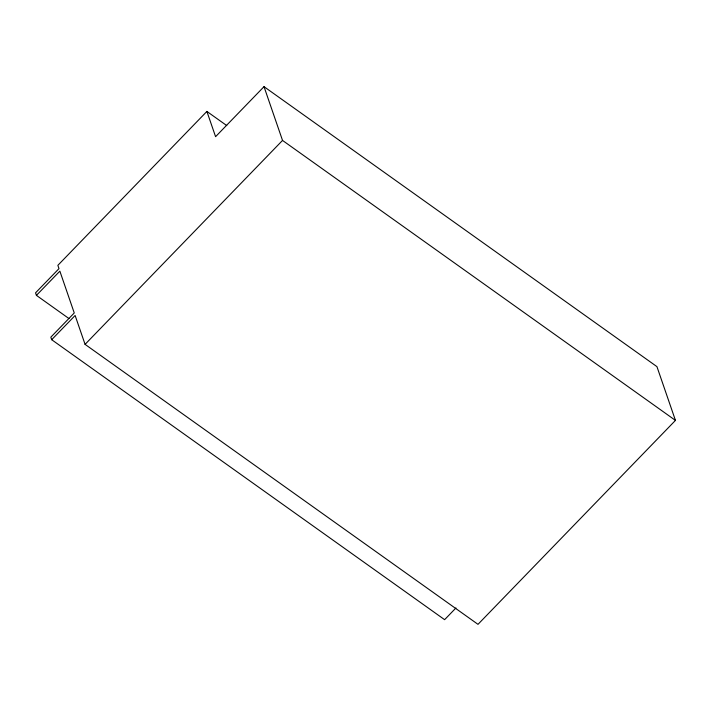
<?xml version="1.0" encoding="UTF-8"?>
<svg xmlns="http://www.w3.org/2000/svg" width="711" height="711" viewBox="0 0 711 711"><rect width="100%" height="100%" fill="white"/><g stroke="black" fill="none" stroke-linecap="round" stroke-linejoin="round"><path stroke-width="1.07" d="M226.756 125.58L206.883 111.423L57.858 265.345L58.995 268.634L35.55 292.843L36.421 295.367L68.94 318.537M36.421 295.367L59.866 271.158L74.255 312.964L50.819 337.174L51.681 339.698L444.615 619.672L455.955 607.958M51.681 339.698L75.126 315.488L85.071 344.364L477.996 624.338L675.45 420.397L656.937 366.636L264.012 86.662L215.584 136.681L206.883 111.423M85.071 344.364L282.525 140.423L264.012 86.662M282.525 140.423L675.45 420.397"/></g></svg>
